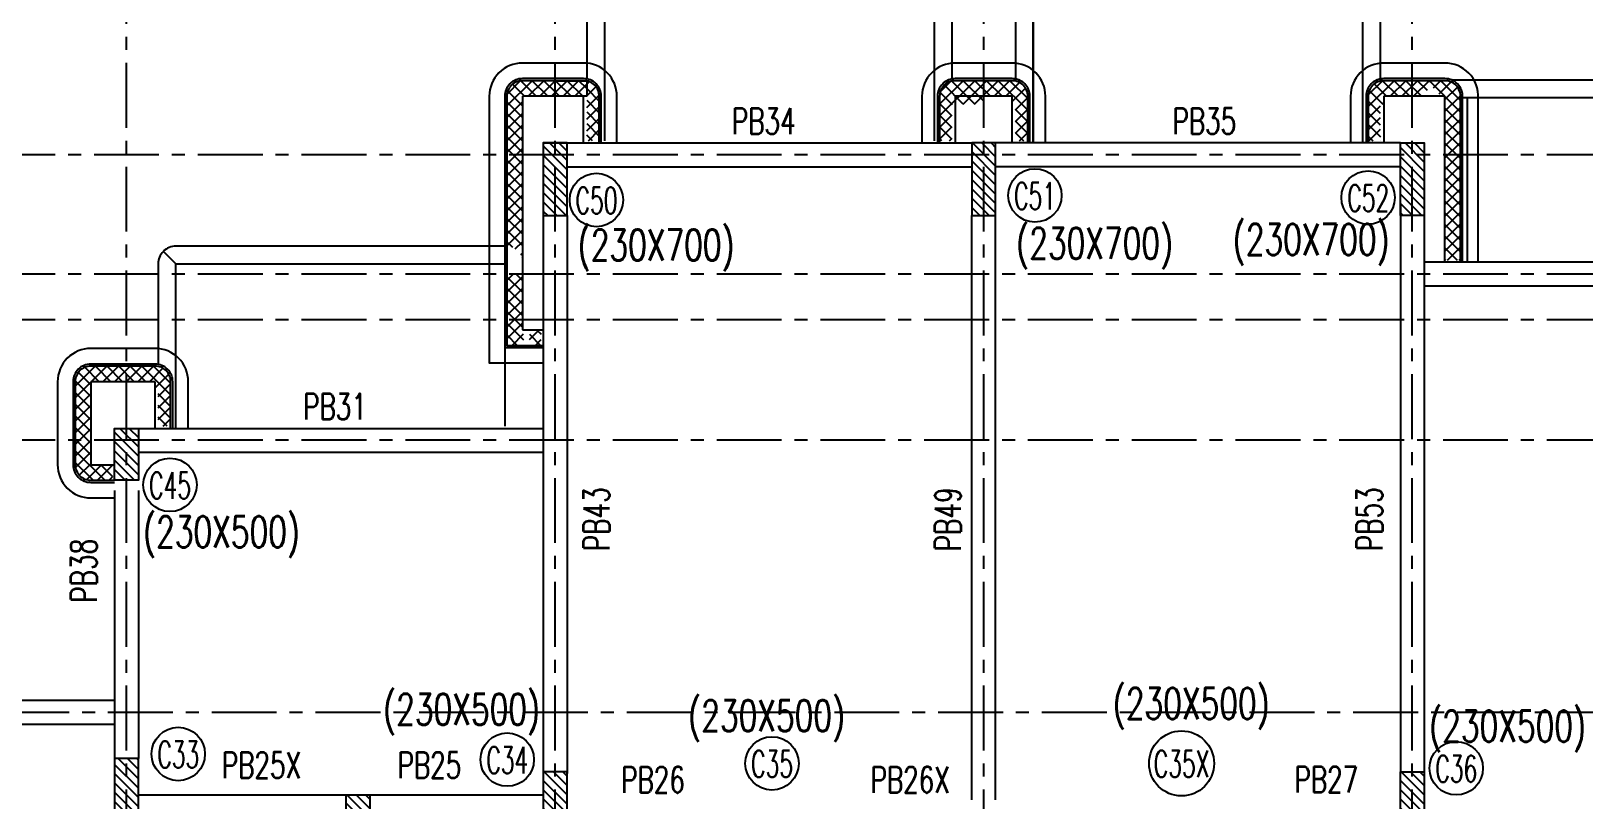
# Model space of a CAD drawing. Header units: millimetres. Extents: x 2659630 to 6742168, y -2425387 to -732288.
# Drawn here: x 2779881 to 2794846, y -945625 to -938217 of the extents above; entities that cross this region are included whole.
import ezdxf
from ezdxf.enums import TextEntityAlignment as Align

# ---------------------------------------------------------------- set-up
doc = ezdxf.new("R2010")
doc.units = ezdxf.units.MM
doc.linetypes.add('CENTER', pattern=[2, 1.25, -0.25, 0.25, -0.25])
for name, color, linetype in [('S-BEAM NO', 3, 'Continuous'), ('S-BEAM OUTER', 4, 'Continuous'), ('S-COLUMN', 1, 'Continuous'), ('S-COLUMN CIRCLE', 9, 'Continuous'), ('S-COLUMN HATCH', 8, 'Continuous'), ('S-COLUMN NO', 2, 'Continuous'), ('S-COLUMN SIZES', 2, 'Continuous'), ('S-GRIDE LINE', 8, 'CENTER')]:
    doc.layers.add(name, color=color, linetype=linetype)
doc.styles.add('ROMANS', font='r.shx', dxfattribs={"width": 0.7})
pattern_1 = [(45, (-431680.96, -191648.93), (-56.1266008, 56.1266008), []), (135, (-431680.96, -191648.93), (-56.1266008, -56.1266008), [])]

msp = doc.modelspace()

# ---------------------------------------------------------------- hatches: boundary and pattern name
at = {"layer": 'S-BEAM OUTER', "ltscale": 2500}
h = msp.add_hatch(dxfattribs=at)
h.set_pattern_fill('ANSI37', color=256, scale=25, style=0)
h.set_pattern_definition(pattern_1)
h.paths.add_polyline_path([(2784466.565, -939409.801), (2784466.565, -938844.801, -0.000000022), (2784466.565, -938844.801, -0.198898844), (2784510.499, -938738.735, -0.000000013), (2784510.499, -938738.735, -0.179925874), (2784605.578, -938695.204, -0.018324024), (2784616.56, -938694.801), (2784931.56, -938694.801), (2784931.56, -938844.801), (2784616.565, -938844.801), (2784616.565, -939409.801)])
h.paths.add_polyline_path([(2784466.565, -940290.096, -0.300384142), (2784616.565, -940402.356), (2784616.565, -939409.801), (2784466.565, -939409.801)])
h.paths.add_polyline_path([(2784466.565, -940999.801), (2784616.565, -940999.801), (2784616.565, -940559.801), (2784466.565, -940559.801)])
h.paths.add_polyline_path([(2785236.565, -938922.832), (2785236.564, -938697.832, -0.147053772), (2785312.629, -938738.735, -0.19516487), (2785356.567, -938845.801), (2785356.563, -939069.795, 0.356378648)])
h.paths.add_polyline_path([(2785236.565, -939274.801), (2785236.565, -938922.832, -0.356378648), (2785356.563, -939069.795), (2785356.567, -939274.801)])
h.paths.add_polyline_path([(2784466.565, -940999.801), (2784616.565, -940999.801), (2784616.565, -941094.801), (2784626.566, -941094.801), (2784626.566, -941244.801), (2784466.565, -941244.801)])
h.paths.add_polyline_path([(2784796.56, -941244.801), (2784796.56, -941094.801), (2784684.737, -941094.801), (2784684.737, -941244.801)])
h = msp.add_hatch(dxfattribs=at)
h.set_pattern_fill('ANSI37', color=256, scale=25, style=0)
h.set_pattern_definition(pattern_1)
h.paths.add_polyline_path([(2784466.565, -939409.801), (2784466.565, -938844.801, -0.000000022), (2784466.565, -938844.801, -0.198898844), (2784510.499, -938738.735, -0.000000013), (2784510.499, -938738.735, -0.179925874), (2784605.578, -938695.204, -0.018324024), (2784616.56, -938694.801), (2784931.56, -938694.801), (2784931.56, -938844.801), (2784616.565, -938844.801), (2784616.565, -939409.801)])
h.paths.add_polyline_path([(2784466.565, -940290.096, -0.300384142), (2784616.565, -940402.356), (2784616.565, -939409.801), (2784466.565, -939409.801)])
h.paths.add_polyline_path([(2784466.565, -940999.801), (2784616.565, -940999.801), (2784616.565, -940559.801), (2784466.565, -940559.801)])
h.paths.add_polyline_path([(2785236.565, -938922.832), (2785236.564, -938697.832, -0.147053772), (2785312.629, -938738.735, -0.19516487), (2785356.567, -938845.801), (2785356.563, -939069.795, 0.356378648)])
h.paths.add_polyline_path([(2785236.565, -939274.801), (2785236.565, -938922.832, -0.356378648), (2785356.563, -939069.795), (2785356.567, -939274.801)])
h.paths.add_polyline_path([(2784466.565, -940999.801), (2784616.565, -940999.801), (2784616.565, -941094.801), (2784626.566, -941094.801), (2784626.566, -941244.801), (2784466.565, -941244.801)])
h.paths.add_polyline_path([(2784796.56, -941244.801), (2784796.56, -941094.801), (2784684.737, -941094.801), (2784684.737, -941244.801)])
h = msp.add_hatch(dxfattribs=at)
h.set_pattern_fill('ANSI37', color=256, scale=25, style=0)
h.set_pattern_definition(pattern_1)
h.paths.add_polyline_path([(2784466.565, -939409.801), (2784466.565, -938844.801, -0.000000022), (2784466.565, -938844.801, -0.198898844), (2784510.499, -938738.735, -0.000000013), (2784510.499, -938738.735, -0.179925874), (2784605.578, -938695.204, -0.018324024), (2784616.56, -938694.801), (2784931.56, -938694.801), (2784931.56, -938844.801), (2784616.565, -938844.801), (2784616.565, -939409.801)])
h.paths.add_polyline_path([(2784466.565, -940290.096, -0.300384142), (2784616.565, -940402.356), (2784616.565, -939409.801), (2784466.565, -939409.801)])
h.paths.add_polyline_path([(2784466.565, -940999.801), (2784616.565, -940999.801), (2784616.565, -940559.801), (2784466.565, -940559.801)])
h.paths.add_polyline_path([(2785236.565, -938922.832), (2785236.564, -938697.832, -0.147053772), (2785312.629, -938738.735, -0.19516487), (2785356.567, -938845.801), (2785356.563, -939069.795, 0.356378648)])
h.paths.add_polyline_path([(2785236.565, -939274.801), (2785236.565, -938922.832, -0.356378648), (2785356.563, -939069.795), (2785356.567, -939274.801)])
h.paths.add_polyline_path([(2784466.565, -940999.801), (2784616.565, -940999.801), (2784616.565, -941094.801), (2784626.566, -941094.801), (2784626.566, -941244.801), (2784466.565, -941244.801)])
h.paths.add_polyline_path([(2784796.56, -941244.801), (2784796.56, -941094.801), (2784684.737, -941094.801), (2784684.737, -941244.801)])
h = msp.add_hatch(dxfattribs=at)
h.set_pattern_fill('ANSI37', color=256, scale=25, style=0)
h.set_pattern_definition(pattern_1)
h.paths.add_polyline_path([(2785236.565, -938844.801), (2784931.56, -938844.801), (2784931.56, -938694.801), (2785236.565, -938694.801)])
h = msp.add_hatch(dxfattribs=at)
h.set_pattern_fill('ANSI37', color=256, scale=25, style=0)
h.set_pattern_definition(pattern_1)
h.paths.add_polyline_path([(2785236.565, -938844.801), (2784931.56, -938844.801), (2784931.56, -938694.801), (2785236.565, -938694.801)])
h = msp.add_hatch(dxfattribs=at)
h.set_pattern_fill('ANSI37', color=256, scale=25, style=0)
h.set_pattern_definition(pattern_1)
h.paths.add_polyline_path([(2785236.565, -938844.801), (2784931.56, -938844.801), (2784931.56, -938694.801), (2785236.565, -938694.801)])
h = msp.add_hatch(dxfattribs=at)
h.set_pattern_fill('ANSI37', color=256, scale=25, style=0)
h.set_pattern_definition(pattern_1)
edge = h.paths.add_edge_path()
edge.add_line((2788756.567, -939274.801), (2788756.567, -938922.831))
edge.add_arc((2788786.558, -939069.802), 150, 101.5337753, 179.6410163)
edge.add_line((2788636.561, -939068.862), (2788636.562, -939274.801))
edge.add_line((2788636.562, -939274.801), (2788756.567, -939274.801))
h.paths.add_polyline_path([(2789061.56, -938844.801), (2789061.56, -938694.801), (2789336.56, -938694.801, -0.050390179), (2789366.564, -938697.833), (2789366.565, -938922.834, 0.050390733), (2789336.56, -938919.802), (2789336.559, -938919.802), (2789336.559, -938919.802), (2789336.559, -938844.801)])
h.paths.add_polyline_path([(2788756.567, -938922.831), (2788756.566, -938697.831, -0.050374093), (2788786.562, -938694.801), (2789061.56, -938694.801), (2789061.56, -938844.801), (2788786.561, -938844.801), (2789061.56, -938844.801), (2789061.56, -938919.802), (2788786.561, -938919.802), (2788786.561, -938844.801), (2789061.56, -938844.801), (2788786.561, -938844.801), (2788786.561, -938919.802), (2788786.558, -938919.802, 0.050368118)])
h.paths.add_polyline_path([(2789366.565, -938922.834), (2789366.564, -938697.833, -0.147047891), (2789442.626, -938738.735, -0.198912367), (2789486.559, -938844.801), (2789486.559, -939069.802, 0.356384191)])
h.paths.add_polyline_path([(2788756.567, -938922.831), (2788756.566, -938697.831, 0.147064867), (2788680.495, -938738.735, 0.198911946), (2788636.561, -938844.801), (2788636.561, -939068.862, -0.354645265)])
h.paths.add_polyline_path([(2789486.56, -939274.801), (2789486.559, -939069.802, 0.356384191), (2789366.565, -938922.834), (2789366.565, -939274.801)])
h = msp.add_hatch(dxfattribs=at)
h.set_pattern_fill('ANSI37', color=256, scale=25, style=0)
h.set_pattern_definition(pattern_1)
edge = h.paths.add_edge_path()
edge.add_line((2788756.567, -939274.801), (2788756.567, -938922.831))
edge.add_arc((2788786.558, -939069.802), 150, 101.5337753, 179.6410163)
edge.add_line((2788636.561, -939068.862), (2788636.562, -939274.801))
edge.add_line((2788636.562, -939274.801), (2788756.567, -939274.801))
h.paths.add_polyline_path([(2789061.56, -938844.801), (2789061.56, -938694.801), (2789336.56, -938694.801, -0.050390179), (2789366.564, -938697.833), (2789366.565, -938922.834, 0.050390733), (2789336.56, -938919.802), (2789336.559, -938919.802), (2789336.559, -938919.802), (2789336.559, -938844.801)])
h.paths.add_polyline_path([(2788756.567, -938922.831), (2788756.566, -938697.831, -0.050374093), (2788786.562, -938694.801), (2789061.56, -938694.801), (2789061.56, -938844.801), (2788786.561, -938844.801), (2789061.56, -938844.801), (2789061.56, -938919.802), (2788786.561, -938919.802), (2788786.561, -938844.801), (2789061.56, -938844.801), (2788786.561, -938844.801), (2788786.561, -938919.802), (2788786.558, -938919.802, 0.050368118)])
h.paths.add_polyline_path([(2789366.565, -938922.834), (2789366.564, -938697.833, -0.147047891), (2789442.626, -938738.735, -0.198912367), (2789486.559, -938844.801), (2789486.559, -939069.802, 0.356384191)])
h.paths.add_polyline_path([(2788756.567, -938922.831), (2788756.566, -938697.831, 0.147064867), (2788680.495, -938738.735, 0.198911946), (2788636.561, -938844.801), (2788636.561, -939068.862, -0.354645265)])
h.paths.add_polyline_path([(2789486.56, -939274.801), (2789486.559, -939069.802, 0.356384191), (2789366.565, -938922.834), (2789366.565, -939274.801)])
h = msp.add_hatch(dxfattribs=at)
h.set_pattern_fill('ANSI37', color=256, scale=25, style=0)
h.set_pattern_definition(pattern_1)
edge = h.paths.add_edge_path()
edge.add_line((2788756.567, -939274.801), (2788756.567, -938922.831))
edge.add_arc((2788786.558, -939069.802), 150, 101.5337753, 179.6410163)
edge.add_line((2788636.561, -939068.862), (2788636.562, -939274.801))
edge.add_line((2788636.562, -939274.801), (2788756.567, -939274.801))
h.paths.add_polyline_path([(2789061.56, -938844.801), (2789061.56, -938694.801), (2789336.56, -938694.801, -0.050390179), (2789366.564, -938697.833), (2789366.565, -938922.834, 0.050390733), (2789336.56, -938919.802), (2789336.559, -938919.802), (2789336.559, -938919.802), (2789336.559, -938844.801)])
h.paths.add_polyline_path([(2788756.567, -938922.831), (2788756.566, -938697.831, -0.050374093), (2788786.562, -938694.801), (2789061.56, -938694.801), (2789061.56, -938844.801), (2788786.561, -938844.801), (2789061.56, -938844.801), (2789061.56, -938919.802), (2788786.561, -938919.802), (2788786.561, -938844.801), (2789061.56, -938844.801), (2788786.561, -938844.801), (2788786.561, -938919.802), (2788786.558, -938919.802, 0.050368118)])
h.paths.add_polyline_path([(2789366.565, -938922.834), (2789366.564, -938697.833, -0.147047891), (2789442.626, -938738.735, -0.198912367), (2789486.559, -938844.801), (2789486.559, -939069.802, 0.356384191)])
h.paths.add_polyline_path([(2788756.567, -938922.831), (2788756.566, -938697.831, 0.147064867), (2788680.495, -938738.735, 0.198911946), (2788636.561, -938844.801), (2788636.561, -939068.862, -0.354645265)])
h.paths.add_polyline_path([(2789486.56, -939274.801), (2789486.559, -939069.802, 0.356384191), (2789366.565, -938922.834), (2789366.565, -939274.801)])
h = msp.add_hatch(dxfattribs=at)
h.set_pattern_fill('ANSI37', color=256, scale=25, style=0)
h.set_pattern_definition(pattern_1)
edge = h.paths.add_edge_path()
edge.add_arc((2792916.566, -938844.801), 150, 135.0002507, 179.9994214, ccw=False)
edge.add_arc((2792916.566, -938844.801), 150, 101.536827, 135, ccw=False)
edge.add_line((2792886.566, -938697.832), (2792886.567, -938923.15))
edge.add_arc((2792918.324, -939071.516), 151.727, 102.081815, 179.7301686)
edge.add_line((2792766.566, -939070.801), (2792766.566, -938844.801))
h.paths.add_polyline_path([(2793506.564, -940424.801), (2793656.564, -940424.801), (2793656.564, -939409.801), (2793506.564, -939409.801)])
h.paths.add_polyline_path([(2793656.564, -939409.801), (2793656.564, -938859.801), (2793506.564, -938859.801), (2793506.564, -939409.801)])
h.paths.add_polyline_path([(2792886.566, -938697.831, -0.050381359), (2792916.566, -938694.801), (2793191.56, -938694.801), (2793191.56, -938694.801), (2793191.56, -938844.801), (2792916.566, -938844.801), (2792916.566, -938844.801), (2792916.566, -938919.801), (2792916.395, -938919.801, 0.04957935), (2792886.567, -938923.15)])
h.paths.add_polyline_path([(2793450.638, -938694.801), (2793506.563, -938694.8, -0.198912367), (2793612.63, -938738.735, -0.108312234), (2793647.867, -938794.47, -0.085753808), (2793656.564, -938844.801), (2793656.564, -938859.801), (2793506.564, -938859.801), (2793506.564, -938844.801), (2793476.564, -938844.801), (2793371.355, -938739.593, -0.136404072)])
h.paths.add_polyline_path([(2792766.569, -939274.801), (2792766.599, -939070.801, -0.352392755), (2792886.567, -938923.15), (2792886.567, -939274.801)])
h.paths.add_polyline_path([(2793191.56, -938844.801), (2793322.226, -938844.801, -0.320139924), (2793450.638, -938694.801), (2793191.56, -938694.801)])
h.paths.add_polyline_path([(2792832.033, -939108.406), (2792832.033, -939261.578), (2793364.195, -939261.578), (2793364.195, -939108.406)], flags=24)
h = msp.add_hatch(dxfattribs=at)
h.set_pattern_fill('ANSI37', color=256, scale=25, style=0)
h.set_pattern_definition(pattern_1)
edge = h.paths.add_edge_path()
edge.add_arc((2792916.566, -938844.801), 150, 135.0002507, 179.9994214, ccw=False)
edge.add_arc((2792916.566, -938844.801), 150, 101.536827, 135, ccw=False)
edge.add_line((2792886.566, -938697.832), (2792886.567, -938923.15))
edge.add_arc((2792918.324, -939071.516), 151.727, 102.081815, 179.7301686)
edge.add_line((2792766.566, -939070.801), (2792766.566, -938844.801))
h.paths.add_polyline_path([(2793506.564, -940424.801), (2793656.564, -940424.801), (2793656.564, -939409.801), (2793506.564, -939409.801)])
h.paths.add_polyline_path([(2793656.564, -939409.801), (2793656.564, -938859.801), (2793506.564, -938859.801), (2793506.564, -939409.801)])
h.paths.add_polyline_path([(2792886.566, -938697.831, -0.050381359), (2792916.566, -938694.801), (2793191.56, -938694.801), (2793191.56, -938694.801), (2793191.56, -938844.801), (2792916.566, -938844.801), (2792916.566, -938844.801), (2792916.566, -938919.801), (2792916.395, -938919.801, 0.04957935), (2792886.567, -938923.15)])
h.paths.add_polyline_path([(2793450.638, -938694.801), (2793506.563, -938694.8, -0.198912367), (2793612.63, -938738.735, -0.108312234), (2793647.867, -938794.47, -0.085753808), (2793656.564, -938844.801), (2793656.564, -938859.801), (2793506.564, -938859.801), (2793506.564, -938844.801), (2793476.564, -938844.801), (2793371.355, -938739.593, -0.136404072)])
h.paths.add_polyline_path([(2792766.569, -939274.801), (2792766.599, -939070.801, -0.352392755), (2792886.567, -938923.15), (2792886.567, -939274.801)])
h.paths.add_polyline_path([(2793191.56, -938844.801), (2793322.226, -938844.801, -0.320139924), (2793450.638, -938694.801), (2793191.56, -938694.801)])
h.paths.add_polyline_path([(2792832.033, -939108.406), (2792832.033, -939261.578), (2793364.195, -939261.578), (2793364.195, -939108.406)], flags=24)
h = msp.add_hatch(dxfattribs=at)
h.set_pattern_fill('ANSI37', color=256, scale=25, style=0)
h.set_pattern_definition(pattern_1)
edge = h.paths.add_edge_path()
edge.add_arc((2792916.566, -938844.801), 150, 135.0002507, 179.9994214, ccw=False)
edge.add_arc((2792916.566, -938844.801), 150, 101.536827, 135, ccw=False)
edge.add_line((2792886.566, -938697.832), (2792886.567, -938923.15))
edge.add_arc((2792918.324, -939071.516), 151.727, 102.081815, 179.7301686)
edge.add_line((2792766.566, -939070.801), (2792766.566, -938844.801))
h.paths.add_polyline_path([(2793506.564, -940424.801), (2793656.564, -940424.801), (2793656.564, -939409.801), (2793506.564, -939409.801)])
h.paths.add_polyline_path([(2793656.564, -939409.801), (2793656.564, -938859.801), (2793506.564, -938859.801), (2793506.564, -939409.801)])
h.paths.add_polyline_path([(2792886.566, -938697.831, -0.050381359), (2792916.566, -938694.801), (2793191.56, -938694.801), (2793191.56, -938694.801), (2793191.56, -938844.801), (2792916.566, -938844.801), (2792916.566, -938844.801), (2792916.566, -938919.801), (2792916.395, -938919.801, 0.04957935), (2792886.567, -938923.15)])
h.paths.add_polyline_path([(2793450.638, -938694.801), (2793506.563, -938694.8, -0.198912367), (2793612.63, -938738.735, -0.108312234), (2793647.867, -938794.47, -0.085753808), (2793656.564, -938844.801), (2793656.564, -938859.801), (2793506.564, -938859.801), (2793506.564, -938844.801), (2793476.564, -938844.801), (2793371.355, -938739.593, -0.136404072)])
h.paths.add_polyline_path([(2792766.569, -939274.801), (2792766.599, -939070.801, -0.352392755), (2792886.567, -938923.15), (2792886.567, -939274.801)])
h.paths.add_polyline_path([(2793191.56, -938844.801), (2793322.226, -938844.801, -0.320139924), (2793450.638, -938694.801), (2793191.56, -938694.801)])
h.paths.add_polyline_path([(2792832.033, -939108.406), (2792832.033, -939261.578), (2793364.195, -939261.578), (2793364.195, -939108.406)], flags=24)
h = msp.add_hatch(dxfattribs=at)
h.set_pattern_fill('ANSI37', color=256, scale=25, style=0)
h.set_pattern_definition(pattern_1)
h.paths.add_polyline_path([(2780306.833, -942159.801), (2780306.832, -941594.801, -0.198912031), (2780350.766, -941488.735, -0.000000219), (2780350.766, -941488.735, -0.198912476), (2780456.832, -941444.801), (2780801.56, -941444.801), (2780801.56, -941594.801), (2780456.832, -941594.801), (2780456.808, -942159.801), (2780306.833, -942159.801)])
h.paths.add_polyline_path([(2780306.833, -942159.801), (2780456.808, -942159.801), (2780456.798, -942394.801), (2780666.56, -942394.801), (2780666.56, -942544.801), (2780456.798, -942544.801, -0.0000001), (2780456.798, -942544.801, -0.198851037), (2780350.768, -942500.867, -0.000000032), (2780350.768, -942500.867, -0.198910749), (2780306.834, -942394.801)])
h.paths.add_polyline_path([(2780801.56, -941594.801), (2780801.56, -941444.801), (2781076.565, -941444.801, -0.050380764), (2781106.564, -941447.831), (2781106.565, -941670.292, 0.003455455), (2781104.458, -941669.802), (2781076.565, -941669.802), (2781076.565, -941594.801)])
h.paths.add_polyline_path([(2781106.565, -941670.292, -0.342063211), (2781226.565, -941819.801), (2781226.565, -941594.801, 0.198912367), (2781182.631, -941488.735, 0.147057884), (2781106.564, -941447.831)])
h.paths.add_polyline_path([(2781226.565, -942024.801), (2781226.565, -941819.801, 0.342063211), (2781106.565, -941670.292), (2781106.565, -942024.801)])
h.paths.add_polyline_path([(2780358.217, -941880.2), (2780358.217, -942074.914), (2780786.696, -942074.914), (2780786.696, -941880.2)], flags=24)
h = msp.add_hatch(dxfattribs=at)
h.set_pattern_fill('ANSI37', color=256, scale=25, style=0)
h.set_pattern_definition(pattern_1)
h.paths.add_polyline_path([(2780306.833, -942159.801), (2780306.832, -941594.801, -0.198912031), (2780350.766, -941488.735, -0.000000219), (2780350.766, -941488.735, -0.198912476), (2780456.832, -941444.801), (2780801.56, -941444.801), (2780801.56, -941594.801), (2780456.832, -941594.801), (2780456.808, -942159.801), (2780306.833, -942159.801)])
h.paths.add_polyline_path([(2780306.833, -942159.801), (2780456.808, -942159.801), (2780456.798, -942394.801), (2780666.56, -942394.801), (2780666.56, -942544.801), (2780456.798, -942544.801, -0.0000001), (2780456.798, -942544.801, -0.198851037), (2780350.768, -942500.867, -0.000000032), (2780350.768, -942500.867, -0.198910749), (2780306.834, -942394.801)])
h.paths.add_polyline_path([(2780801.56, -941594.801), (2780801.56, -941444.801), (2781076.565, -941444.801, -0.050380764), (2781106.564, -941447.831), (2781106.565, -941670.292, 0.003455455), (2781104.458, -941669.802), (2781076.565, -941669.802), (2781076.565, -941594.801)])
h.paths.add_polyline_path([(2781106.565, -941670.292, -0.342063211), (2781226.565, -941819.801), (2781226.565, -941594.801, 0.198912367), (2781182.631, -941488.735, 0.147057884), (2781106.564, -941447.831)])
h.paths.add_polyline_path([(2781226.565, -942024.801), (2781226.565, -941819.801, 0.342063211), (2781106.565, -941670.292), (2781106.565, -942024.801)])
h.paths.add_polyline_path([(2780358.217, -941880.2), (2780358.217, -942074.914), (2780786.696, -942074.914), (2780786.696, -941880.2)], flags=24)
h = msp.add_hatch(dxfattribs=at)
h.set_pattern_fill('ANSI37', color=256, scale=25, style=0)
h.set_pattern_definition(pattern_1)
h.paths.add_polyline_path([(2780306.833, -942159.801), (2780306.832, -941594.801, -0.198912031), (2780350.766, -941488.735, -0.000000219), (2780350.766, -941488.735, -0.198912476), (2780456.832, -941444.801), (2780801.56, -941444.801), (2780801.56, -941594.801), (2780456.832, -941594.801), (2780456.808, -942159.801), (2780306.833, -942159.801)])
h.paths.add_polyline_path([(2780306.833, -942159.801), (2780456.808, -942159.801), (2780456.798, -942394.801), (2780666.56, -942394.801), (2780666.56, -942544.801), (2780456.798, -942544.801, -0.0000001), (2780456.798, -942544.801, -0.198851037), (2780350.768, -942500.867, -0.000000032), (2780350.768, -942500.867, -0.198910749), (2780306.834, -942394.801)])
h.paths.add_polyline_path([(2780801.56, -941594.801), (2780801.56, -941444.801), (2781076.565, -941444.801, -0.050380764), (2781106.564, -941447.831), (2781106.565, -941670.292, 0.003455455), (2781104.458, -941669.802), (2781076.565, -941669.802), (2781076.565, -941594.801)])
h.paths.add_polyline_path([(2781106.565, -941670.292, -0.342063211), (2781226.565, -941819.801), (2781226.565, -941594.801, 0.198912367), (2781182.631, -941488.735, 0.147057884), (2781106.564, -941447.831)])
h.paths.add_polyline_path([(2781226.565, -942024.801), (2781226.565, -941819.801, 0.342063211), (2781106.565, -941670.292), (2781106.565, -942024.801)])
h.paths.add_polyline_path([(2780358.217, -941880.2), (2780358.217, -942074.914), (2780786.696, -942074.914), (2780786.696, -941880.2)], flags=24)
at = {"layer": 'S-COLUMN HATCH'}
h = msp.add_hatch(dxfattribs=at)
h.set_pattern_fill('ANSI31', color=8, scale=20, angle=270)
h.set_pattern_definition([(315, (2016933.25, -4357765.765), (44.9012806, 44.9012806), [])])
edge = h.paths.add_edge_path()
edge.add_line((2785046.133, -939294.818), (2785046.133, -939994.818))
edge.add_line((2785046.133, -939294.818), (2784816.133, -939294.818))
edge.add_line((2784816.133, -939294.818), (2784816.133, -939994.818))
edge.add_line((2784816.133, -939994.818), (2785046.133, -939994.818))
h = msp.add_hatch(dxfattribs=at)
h.set_pattern_fill('ANSI31', color=8, scale=20, angle=270)
h.set_pattern_definition([(315, (2021007.964, -4357765.765), (44.9012806, 44.9012806), [])])
edge = h.paths.add_edge_path()
edge.add_line((2789176.56, -939294.818), (2789176.56, -939994.818))
edge.add_line((2789176.56, -939294.818), (2788946.56, -939294.818))
edge.add_line((2788946.56, -939294.818), (2788946.56, -939994.818))
edge.add_line((2788946.56, -939994.818), (2789176.56, -939994.818))
h = msp.add_hatch(dxfattribs=at)
h.set_pattern_fill('ANSI31', color=8, scale=20, angle=90)
h.set_pattern_definition([(135, (3562295.196, 2478576.146), (-44.9012806, -44.9012806), [])])
edge = h.paths.add_edge_path()
edge.add_line((2793076.65, -939294.801), (2793076.65, -939994.801))
edge.add_line((2793076.65, -939294.801), (2793306.65, -939294.801))
edge.add_line((2793306.65, -939294.801), (2793306.65, -939994.801))
edge.add_line((2793306.65, -939994.801), (2793076.65, -939994.801))
h = msp.add_hatch(dxfattribs=at)
h.set_pattern_fill('ANSI31', color=8, scale=20, angle=90)
h.set_pattern_definition([(135, (3549642.346, 2475826.146), (-44.9012806, -44.9012806), [])])
edge = h.paths.add_edge_path()
edge.add_line((2780686.613, -942044.801), (2780686.613, -942544.801))
edge.add_line((2780686.613, -942044.801), (2780916.613, -942044.801))
edge.add_line((2780916.613, -942044.801), (2780916.613, -942544.801))
edge.add_line((2780916.613, -942544.801), (2780686.613, -942544.801))
h = msp.add_hatch(dxfattribs=at)
h.set_pattern_fill('ANSI31', color=8, scale=20, angle=270)
h.set_pattern_definition([(315, (2012674.55, -4363595.75), (44.9012806, 44.9012806), [])])
edge = h.paths.add_edge_path()
edge.add_line((2780916.56, -945224.801), (2780916.56, -945724.801))
edge.add_line((2780916.56, -945224.801), (2780686.56, -945224.801))
edge.add_line((2780686.56, -945224.801), (2780686.56, -945724.801))
edge.add_line((2780686.56, -945724.801), (2780916.56, -945724.801))
h = msp.add_hatch(dxfattribs=at)
h.set_pattern_fill('ANSI31', color=8, scale=20, angle=90)
h.set_pattern_definition([(135, (3562846.13, 2472466.04), (-44.9012806, -44.9012806), [])])
h.paths.add_polyline_path([(2793076.65, -945154.91), (2793076.65, -945854.91), (2793306.65, -945854.91), (2793306.65, -945354.91), (2793076.65, -945354.91)])
h.paths.add_polyline_path([(2793076.65, -945854.91), (2793076.65, -945354.91), (2793306.65, -945354.91), (2793306.65, -945854.91)])
h = msp.add_hatch(dxfattribs=at)
h.set_pattern_fill('ANSI31', color=8, scale=20, angle=90)
h.set_pattern_definition([(135, (3555645.71, 2472485.393), (-44.9012806, -44.9012806), [])])
edge = h.paths.add_edge_path()
edge.add_line((2784816.56, -945354.801), (2784816.56, -945854.801))
edge.add_line((2784816.56, -945354.801), (2785046.56, -945354.801))
edge.add_line((2785046.56, -945354.801), (2785046.56, -945854.801))
edge.add_line((2785046.56, -945854.801), (2784816.56, -945854.801))
h = msp.add_hatch(dxfattribs=at)
h.set_pattern_fill('ANSI31', color=8, scale=20, angle=90)
h.set_pattern_definition([(135, (3563905.8, 2472485.285), (-44.9012806, -44.9012806), [])])
edge = h.paths.add_edge_path()
edge.add_line((2793076.65, -945354.91), (2793076.65, -945854.91))
edge.add_line((2793076.65, -945354.91), (2793306.65, -945354.91))
edge.add_line((2793306.65, -945354.91), (2793306.65, -945854.91))
edge.add_line((2793306.65, -945854.91), (2793076.65, -945854.91))
h = msp.add_hatch(dxfattribs=at)
h.set_pattern_fill('ANSI31', color=8, scale=20, angle=90)
h.set_pattern_definition([(135, (3553745.705, 2472265.393), (-44.9012806, -44.9012806), [])])
edge = h.paths.add_edge_path()
edge.add_line((2782916.555, -945574.801), (2782916.555, -946074.801))
edge.add_line((2782916.555, -945574.801), (2783146.555, -945574.801))
edge.add_line((2783146.555, -945574.801), (2783146.555, -946074.801))
edge.add_line((2783146.555, -946074.801), (2782916.555, -946074.801))

# ---------------------------------------------------------------- linework, layer by layer
at = {"layer": 'S-BEAM OUTER', "ltscale": 2500}
for p, q in [((2785406.136, -937709.8, -0.002), (2785406.136, -939274.802, -0.002)), ((2785406.563, -937709.8), (2785406.563, -939274.801)), ((2785406.563, -937709.8), (2785406.563, -939274.801)), ((2785406.563, -937709.8), (2785406.563, -939274.801)), ((2788586.14, -939274.801, -0.002), (2788586.137, -937709.802, -0.002)), ((2788586.567, -939274.801), (2788586.564, -937709.801)), ((2788586.567, -939274.801), (2788586.564, -937709.801)), ((2788586.567, -939274.801), (2788586.564, -937709.801)), ((2789536.142, -937709.806, -0.002), (2789536.142, -939294.584, -0.002)), ((2789536.142, -937709.806, -0.002), (2789536.142, -939294.584, -0.002)), ((2789536.142, -937709.806, -0.002), (2789536.142, -939294.584, -0.002)), ((2789536.569, -937709.806), (2789536.569, -939294.584)), ((2789536.569, -937709.806), (2789536.569, -939294.584)), ((2789536.569, -937709.806), (2789536.569, -939294.584)), ((2792716.14, -939294.594, -0.002), (2792716.14, -937709.802, -0.002)), ((2792716.567, -939294.594), (2792716.567, -937709.801)), ((2792716.567, -939294.594), (2792716.567, -937709.801)), ((2792716.567, -939294.594), (2792716.567, -937709.801)), ((2785206.563, -938844.801), (2784616.565, -938844.801)), ((2784616.565, -938844.801), (2784616.565, -941094.801)), ((2785206.563, -938844.801), (2784616.565, -938844.801)), ((2784616.565, -938844.801), (2784616.565, -941094.801)), ((2785206.563, -938844.801), (2784616.565, -938844.801)), ((2784616.565, -938844.801), (2784616.565, -941094.801)), ((2785206.567, -939294.801), (2785206.563, -938844.801)), ((2785206.567, -939294.801), (2785206.563, -938844.801)), ((2785206.567, -939294.801), (2785206.563, -938844.801)), ((2788786.561, -938844.801), (2788786.558, -939294.801)), ((2788786.561, -938844.801), (2788786.558, -939294.801)), ((2788786.561, -938844.801), (2788786.558, -939294.801)), ((2789336.559, -938844.801), (2788786.561, -938844.801)), ((2789336.559, -938844.801), (2788786.561, -938844.801)), ((2789336.559, -938844.801), (2788786.561, -938844.801)), ((2789336.559, -939294.802), (2789336.559, -938844.801)), ((2789336.559, -939294.802), (2789336.559, -938844.801)), ((2789336.559, -939294.802), (2789336.559, -938844.801)), ((2792916.566, -938844.801), (2792916.566, -939294.824)), ((2793506.564, -938844.801), (2792916.566, -938844.801)), ((2792916.566, -938844.801), (2792916.566, -939294.824)), ((2793506.564, -938844.801), (2792916.566, -938844.801)), ((2793506.564, -938844.801), (2792916.566, -938844.801)), ((2792916.566, -938844.801), (2792916.566, -939294.824)), ((2793506.564, -940444.802), (2793506.564, -938844.801)), ((2793506.564, -940444.802), (2793506.564, -938844.801)), ((2793506.564, -940444.802), (2793506.564, -938844.801)), ((2796671.138, -938859.802, -0.002), (2793656.137, -938859.802, -0.002)), ((2796671.565, -938859.801), (2793656.564, -938859.801)), ((2796671.565, -938859.801), (2793656.564, -938859.801)), ((2796671.565, -938859.801), (2793656.564, -938859.801)), ((2793721.563, -938859.801), (2793721.563, -940444.801)), ((2793721.563, -938859.801), (2793721.563, -940444.801)), ((2793721.563, -938859.801), (2793721.563, -940444.801)), ((2781276.563, -940459.8), (2781156.356, -940339.593)), ((2781276.563, -940459.8), (2781156.356, -940339.593)), ((2781276.563, -940459.8), (2781156.356, -940339.593)), ((2781276.565, -940459.801), (2784446.565, -940459.801)), ((2781276.565, -940459.801), (2784446.565, -940459.801)), ((2781276.565, -940459.801), (2784446.565, -940459.801)), ((2781276.565, -942044.794), (2781276.565, -940459.801)), ((2781276.565, -942044.794), (2781276.565, -940459.801)), ((2781276.565, -942044.794), (2781276.565, -940459.801)), ((2781276.565, -940459.801), (2784446.565, -940459.801)), ((2781276.565, -942044.794), (2781276.565, -940459.801)), ((2784446.565, -940459.801), (2784446.567, -942024.802)), ((2784446.565, -940459.801), (2784446.567, -942024.802)), ((2784616.565, -941094.801), (2784816.56, -941094.801)), ((2784616.565, -941094.801), (2784816.56, -941094.801)), ((2784616.565, -941094.801), (2784816.56, -941094.801)), ((2780456.832, -941594.801), (2780456.798, -942394.801)), ((2780456.832, -941594.801), (2780456.798, -942394.801)), ((2780456.832, -941594.801), (2780456.798, -942394.801)), ((2781076.565, -941594.801), (2780456.832, -941594.801)), ((2781076.565, -941594.801), (2780456.832, -941594.801)), ((2781076.565, -941594.801), (2780456.832, -941594.801)), ((2781076.565, -942044.802), (2781076.565, -941594.801)), ((2781076.565, -942044.802), (2781076.565, -941594.801)), ((2781076.565, -942044.802), (2781076.565, -941594.801)), ((2780456.798, -942394.801), (2780686.613, -942394.801)), ((2780456.798, -942394.801), (2780686.613, -942394.801)), ((2780456.798, -942394.801), (2780686.613, -942394.801))]:
    msp.add_line(p, q, dxfattribs=at)
at = {"layer": 'S-BEAM OUTER', "extrusion": (-4.67131e-08, -5.09838e-09, 1)}
for p, q in [((2784816.56, -939294.818, 0.002), (2788946.908, -939294.522, -0.038)), ((2784816.56, -939294.818, 0.002), (2788946.908, -939294.522, -0.038)), ((2784816.56, -939294.818, 0.002), (2788946.908, -939294.522, -0.038)), ((2785046.133, -939994.818), (2785046.482, -945254.801, -0.038)), ((2785046.56, -940094.818, 0.002), (2785046.482, -945254.801, -0.038)), ((2785046.56, -940094.818, 0.002), (2785046.482, -945254.801, -0.038))]:
    msp.add_line(p, q, dxfattribs=at)
at = {"layer": 'S-BEAM OUTER'}
for p, q in [((2793077.496, -939294.595, -0.035), (2789176.908, -939294.583, -0.035)), ((2793077.496, -939294.595, -0.035), (2789176.908, -939294.583, -0.035)), ((2793077.496, -939294.595, -0.035), (2789176.908, -939294.583, -0.035)), ((2785046.133, -939524.818, 0.002), (2788946.56, -939524.809, -0.035)), ((2785046.133, -939524.818, 0.002), (2788946.56, -939524.809, -0.035)), ((2785046.133, -939524.818, 0.002), (2788946.56, -939524.809, -0.035)), ((2793076.65, -939524.589, -0.035), (2789176.56, -939524.541, -0.035)), ((2793076.65, -939524.589, -0.035), (2789176.56, -939524.541, -0.035)), ((2793076.65, -939524.589, -0.035), (2789176.56, -939524.541, -0.035)), ((2793076.557, -939894.801, 0.001), (2793076.639, -945254.91, 0.039)), ((2793076.557, -939894.801, 0.001), (2793076.639, -945254.91, 0.039)), ((2793076.557, -939894.801, 0.001), (2793076.641, -945354.91, 0.04)), ((2793306.556, -939894.801, 0), (2793306.655, -945254.91, 0)), ((2793306.556, -939894.801, 0), (2793306.655, -945254.91, 0)), ((2793306.556, -939894.801, 0), (2793306.657, -945354.91, 0)), ((2784816.56, -939994.818, 0.002), (2784816.56, -945354.801)), ((2788945.978, -945624.57), (2788946.56, -939994.818)), ((2789175.978, -945624.573), (2789176.056, -939994.818)), ((2789175.978, -945624.573), (2789176.056, -939994.818)), ((2789175.978, -945624.573), (2789176.056, -939994.818)), ((2784816.56, -940094.818, 0.002), (2784816.56, -945354.801)), ((2784816.56, -940094.818, 0.002), (2784816.56, -945354.801)), ((2788945.978, -945624.57), (2788946.054, -940094.818)), ((2788945.978, -945624.57), (2788946.054, -940094.818)), ((2797086.56, -940444.801), (2793306.568, -940444.801)), ((2797086.56, -940444.801), (2793306.568, -940444.801)), ((2797086.56, -940444.801), (2793306.568, -940444.801)), ((2796856.56, -940674.801), (2793306.572, -940674.801)), ((2796856.56, -940674.801), (2793306.572, -940674.801)), ((2796856.56, -940674.801), (2793306.572, -940674.801)), ((2785046.46, -941124.86, -0.056), (2785046.46, -945370.748, -0.056)), ((2785046.46, -941124.86, -0.056), (2785046.46, -945370.748, -0.056)), ((2785046.46, -941124.86, -0.056), (2785046.46, -945370.748, -0.056)), ((2780916.613, -942044.797, 0), (2784815.656, -942044.746, 0)), ((2780916.613, -942044.797, 0), (2784815.656, -942044.746, 0)), ((2780916.613, -942044.797, 0), (2784815.656, -942044.746, 0)), ((2780916.613, -942274.798), (2784815.648, -942274.746, 0)), ((2780916.613, -942274.798), (2784815.648, -942274.746, 0)), ((2780916.613, -942274.798), (2784815.648, -942274.746, 0)), ((2780686.385, -942644.801), (2780686.42, -944645.038)), ((2780686.385, -942644.801), (2780686.42, -944645.038)), ((2780686.385, -942644.801), (2780686.42, -944645.038)), ((2780686.41, -942720.038), (2780686.472, -944924.801, 0.029)), ((2780686.41, -942720.038), (2780686.472, -944924.801, 0.029)), ((2780686.41, -942720.038), (2780686.472, -945224.801)), ((2780916.393, -942644.801), (2780916.423, -944924.801)), ((2780916.393, -942644.801), (2780916.423, -944924.801)), ((2780916.393, -942644.801), (2780916.427, -945224.801)), ((2777716.57, -944664.795, 0), (2780690.572, -944664.755, 0)), ((2777716.57, -944664.795, 0), (2780690.572, -944664.755, 0)), ((2777716.57, -944664.795, 0), (2780690.572, -944664.755, 0)), ((2777716.57, -944894.795, 0), (2780690.575, -944894.755, 0)), ((2777716.57, -944894.795, 0), (2780690.575, -944894.755, 0)), ((2777716.57, -944894.795, 0), (2780690.575, -944894.755, 0)), ((2780916.56, -945574.801), (2782916.555, -945574.801)), ((2783146.555, -945574.801), (2784816.525, -945574.801))]:
    msp.add_line(p, q, dxfattribs=at)
at = {"layer": 'S-BEAM OUTER', "ltscale": 2500}
for points in [[(2788756.566, -938677.468), (2788756.565, -937709.801, 0.198913228), (2788706.772, -937589.593, 0.198911154), (2788586.565, -937539.801), (2785406.563, -937539.801, 0.198911109), (2785286.355, -937589.593, 0.198913979), (2785236.563, -937709.802), (2785236.564, -938677.469)], [(2788756.566, -938677.468), (2788756.565, -937709.801, 0.198913228), (2788706.772, -937589.593, 0.198911154), (2788586.565, -937539.801), (2785406.563, -937539.801, 0.198911109), (2785286.355, -937589.593, 0.198913979), (2785236.563, -937709.802), (2785236.564, -938677.469)], [(2788756.566, -938677.468), (2788756.565, -937709.801, 0.198913228), (2788706.772, -937589.593, 0.198911154), (2788586.565, -937539.801), (2785406.563, -937539.801, 0.198911109), (2785286.355, -937589.593, 0.198913979), (2785236.563, -937709.802), (2785236.564, -938677.469)], [(2792886.566, -938697.832), (2792886.565, -937708.287, 0.201253613), (2792836.772, -937589.593, 0.194236645), (2792716.565, -937539.801), (2789536.563, -937539.801, 0.198912544), (2789416.355, -937589.593, 0.198912544), (2789366.563, -937709.802), (2789366.564, -938697.833)], [(2792886.566, -938697.832), (2792886.565, -937708.287, 0.201253613), (2792836.772, -937589.593, 0.194236645), (2792716.565, -937539.801), (2789536.563, -937539.801, 0.198912544), (2789416.355, -937589.593, 0.198912544), (2789366.563, -937709.802), (2789366.564, -938697.833)], [(2792886.566, -938697.832), (2792886.565, -937708.287, 0.201253613), (2792836.772, -937589.593, 0.194236645), (2792716.565, -937539.801), (2789536.563, -937539.801, 0.198912544), (2789416.355, -937589.593, 0.198912544), (2789366.563, -937709.802), (2789366.564, -938697.833)], [(2785526.567, -939294.801), (2785526.567, -938845.801, 0.197213288), (2785433.62, -938619.316, 0.201772358), (2785206.112, -938524.801), (2784616.56, -938524.801, 0.198918142), (2784390.288, -938618.529, 0.198911292), (2784296.565, -938844.811), (2784296.565, -941414.801), (2784816.56, -941414.801)], [(2789656.56, -939294.801), (2789656.559, -938844.801, 0.198913246), (2789562.833, -938618.526, 0.198911065), (2789336.56, -938524.801), (2788786.562, -938524.801, 0.198913674), (2788560.286, -938618.528, 0.198911432), (2788466.561, -938844.802), (2788466.562, -939294.802)], [(2793826.564, -940444.802), (2793826.564, -938864.585, 0.209820551), (2793735.397, -938621.216, 0.202693521), (2793505.97, -938524.801), (2792916.566, -938524.801, 0.198918255), (2792690.287, -938618.532, 0.198906537), (2792596.566, -938844.801), (2792596.566, -939294.801)], [(2785376.567, -939294.801), (2785376.567, -938845.801, 0.197213288), (2785326.863, -938724.686, 0.202209129), (2785206.5, -938674.801), (2784616.56, -938674.801, 0.198919184), (2784496.356, -938724.593, 0.198911969), (2784446.565, -938844.809), (2784446.565, -941264.801), (2784816.56, -941264.801)], [(2785376.567, -939294.801), (2785376.567, -938845.801, 0.197213288), (2785326.863, -938724.686, 0.202209129), (2785206.5, -938674.801), (2784616.56, -938674.801, 0.198919184), (2784496.356, -938724.593, 0.198911969), (2784446.565, -938844.809), (2784446.565, -941264.801), (2784816.56, -941264.801)], [(2785376.567, -939294.801), (2785376.567, -938845.801, 0.197213288), (2785326.863, -938724.686, 0.202209129), (2785206.5, -938674.801), (2784616.56, -938674.801, 0.198919184), (2784496.356, -938724.593, 0.198911969), (2784446.565, -938844.809), (2784446.565, -941264.801), (2784816.56, -941264.801)], [(2785356.567, -939294.801), (2785356.567, -938845.801, 0.197213288), (2785312.629, -938738.735, 0.202313853), (2785206.563, -938694.801), (2784616.56, -938694.801, 0.198919195), (2784510.499, -938738.735, 0.198898868), (2784466.565, -938844.801), (2784466.565, -941244.801), (2784816.56, -941244.801)], [(2785356.567, -939294.801), (2785356.567, -938845.801, 0.197213288), (2785312.629, -938738.735, 0.202313853), (2785206.563, -938694.801), (2784616.56, -938694.801, 0.198919195), (2784510.499, -938738.735, 0.198898868), (2784466.565, -938844.801), (2784466.565, -941244.801), (2784816.56, -941244.801)], [(2785356.567, -939294.801), (2785356.567, -938845.801, 0.197213288), (2785312.629, -938738.735, 0.202313853), (2785206.563, -938694.801), (2784616.56, -938694.801, 0.198919195), (2784510.499, -938738.735, 0.198898868), (2784466.565, -938844.801), (2784466.565, -941244.801), (2784816.56, -941244.801)], [(2789506.56, -939294.801), (2789506.559, -938844.801, 0.19891248), (2789456.767, -938724.593, 0.198911832), (2789336.56, -938674.801), (2788786.562, -938674.801, 0.198913361), (2788666.353, -938724.593, 0.198911745), (2788616.561, -938844.801), (2788616.562, -939294.802)], [(2789506.56, -939294.801), (2789506.559, -938844.801, 0.19891248), (2789456.767, -938724.593, 0.198911832), (2789336.56, -938674.801), (2788786.562, -938674.801, 0.198913361), (2788666.353, -938724.593, 0.198911745), (2788616.561, -938844.801), (2788616.562, -939294.802)], [(2789506.56, -939294.801), (2789506.559, -938844.801, 0.19891248), (2789456.767, -938724.593, 0.198911832), (2789336.56, -938674.801), (2788786.562, -938674.801, 0.198913361), (2788666.353, -938724.593, 0.198911745), (2788616.561, -938844.801), (2788616.562, -939294.802)], [(2789486.56, -939294.801), (2789486.559, -938844.801, 0.198911942), (2789442.626, -938738.735, 0.198912793), (2789336.56, -938694.801), (2788786.562, -938694.801, 0.198912789), (2788680.495, -938738.735, 0.198911946), (2788636.561, -938844.801), (2788636.562, -939294.801)], [(2789486.56, -939294.801), (2789486.559, -938844.801, 0.198911942), (2789442.626, -938738.735, 0.198912793), (2789336.56, -938694.801), (2788786.562, -938694.801, 0.198912789), (2788680.495, -938738.735, 0.198911946), (2788636.561, -938844.801), (2788636.562, -939294.801)], [(2789486.56, -939294.801), (2789486.559, -938844.801, 0.198911942), (2789442.626, -938738.735, 0.198912793), (2789336.56, -938694.801), (2788786.562, -938694.801, 0.198912789), (2788680.495, -938738.735, 0.198911946), (2788636.561, -938844.801), (2788636.562, -939294.801)], [(2793676.564, -940444.802), (2793676.564, -938859.801, 0.214995776), (2793627.975, -938725.908, 0.202793552), (2793506.156, -938674.801), (2792916.566, -938674.801, 0.198919011), (2792796.355, -938724.596, 0.198905781), (2792746.566, -938844.801), (2792746.566, -939294.801)], [(2793676.564, -940444.802), (2793676.564, -938859.801, 0.214995776), (2793627.975, -938725.908, 0.202793552), (2793506.156, -938674.801), (2792916.566, -938674.801, 0.198919011), (2792796.355, -938724.596, 0.198905781), (2792746.566, -938844.801), (2792746.566, -939294.801)], [(2793676.564, -940444.802), (2793676.564, -938859.801, 0.214995776), (2793627.975, -938725.908, 0.202793552), (2793506.156, -938674.801), (2792916.566, -938674.801, 0.198919011), (2792796.355, -938724.596, 0.198905781), (2792746.566, -938844.801), (2792746.566, -939294.801)], [(2793656.564, -940444.802), (2793656.564, -938859.801, 0.21913966), (2793612.63, -938738.735, 0.198177938), (2793506.987, -938694.801), (2792916.566, -938694.801, 0.198912482), (2792810.5, -938738.735, 0.198912253), (2792766.566, -938844.801), (2792766.566, -939294.801)], [(2793656.564, -940444.802), (2793656.564, -938859.801, 0.21913966), (2793612.63, -938738.735, 0.198177938), (2793506.987, -938694.801), (2792916.566, -938694.801, 0.198912482), (2792810.5, -938738.735, 0.198912253), (2792766.566, -938844.801), (2792766.566, -939294.801)], [(2793656.564, -940444.802), (2793656.564, -938859.801, 0.21913966), (2793612.63, -938738.735, 0.198177938), (2793506.987, -938694.801), (2792916.566, -938694.801, 0.198912482), (2792810.5, -938738.735, 0.198912253), (2792766.566, -938844.801), (2792766.566, -939294.801)], [(2796841.566, -939824.801), (2796841.565, -938859.801, 0.198915842), (2796791.772, -938739.593, 0.198903314), (2796671.565, -938689.801, 0.000010012), (2793576.387, -938689.801, 99879.657094375)], [(2796841.566, -939824.801), (2796841.565, -938859.801, 0.198915842), (2796791.772, -938739.593, 0.198903314), (2796671.565, -938689.801, 0.000010012), (2793576.387, -938689.801, 99879.657094375)], [(2796841.566, -939824.801), (2796841.565, -938859.801, 0.198915842), (2796791.772, -938739.593, 0.198903314), (2796671.565, -938689.801, 0.000010012), (2793576.387, -938689.801, 99879.657094375)], [(2784446.565, -940289.801), (2781276.563, -940289.801, 0.198914574), (2781156.356, -940339.593, 0.198903584), (2781106.563, -940459.802), (2781106.564, -941427.469)], [(2784446.565, -940289.801), (2781276.563, -940289.801, 0.198914574), (2781156.356, -940339.593, 0.198903584), (2781106.563, -940459.802), (2781106.564, -941427.469)], [(2784446.565, -940289.801), (2781276.563, -940289.801, 0.198914574), (2781156.356, -940339.593, 0.198903584), (2781106.563, -940459.802), (2781106.564, -941427.469)], [(2781396.565, -942044.802), (2781396.565, -941594.801, 0.198912367), (2781302.839, -941368.527, 0.198912313), (2781076.565, -941274.801), (2780456.832, -941274.801, 0.198911683), (2780230.558, -941368.526, 0.198913815), (2780136.832, -941594.802), (2780136.834, -942394.801, 0.198905966), (2780230.555, -942621.07, 0.198959548), (2780456.884, -942714.801), (2780686.613, -942714.801)], [(2781246.565, -942044.802), (2781246.565, -941594.801, 0.198912367), (2781196.773, -941474.593, 0.198912313), (2781076.565, -941424.801), (2780456.832, -941424.801, 0.198908539), (2780336.625, -941474.591, 0.198916958), (2780286.832, -941594.801), (2780286.834, -942394.801, 0.198910826), (2780336.626, -942515.009, 0.198970121), (2780456.871, -942564.801), (2780686.613, -942564.801)], [(2781246.565, -942044.802), (2781246.565, -941594.801, 0.198912367), (2781196.773, -941474.593, 0.198912313), (2781076.565, -941424.801), (2780456.832, -941424.801, 0.198908539), (2780336.625, -941474.591, 0.198916958), (2780286.832, -941594.801), (2780286.834, -942394.801, 0.198910826), (2780336.626, -942515.009, 0.198970121), (2780456.871, -942564.801), (2780686.613, -942564.801)], [(2781246.565, -942044.802), (2781246.565, -941594.801, 0.198912367), (2781196.773, -941474.593, 0.198912313), (2781076.565, -941424.801), (2780456.832, -941424.801, 0.198908539), (2780336.625, -941474.591, 0.198916958), (2780286.832, -941594.801), (2780286.834, -942394.801, 0.198910826), (2780336.626, -942515.009, 0.198970121), (2780456.871, -942564.801), (2780686.613, -942564.801)], [(2781226.565, -942044.802), (2781226.565, -941594.801, 0.198912367), (2781182.631, -941488.735, 0.198912367), (2781076.565, -941444.801), (2780456.832, -941444.801, 0.198912476), (2780350.766, -941488.735, 0.198912258), (2780306.832, -941594.801), (2780306.834, -942394.801, 0.198910882), (2780350.768, -942500.867, 0.198852549), (2780456.798, -942544.801), (2780686.613, -942544.801)], [(2781226.565, -942044.802), (2781226.565, -941594.801, 0.198912367), (2781182.631, -941488.735, 0.198912367), (2781076.565, -941444.801), (2780456.832, -941444.801, 0.198912476), (2780350.766, -941488.735, 0.198912258), (2780306.832, -941594.801), (2780306.834, -942394.801, 0.198910882), (2780350.768, -942500.867, 0.198852549), (2780456.798, -942544.801), (2780686.613, -942544.801)], [(2781226.565, -942044.802), (2781226.565, -941594.801, 0.198912367), (2781182.631, -941488.735, 0.198912367), (2781076.565, -941444.801), (2780456.832, -941444.801, 0.198912476), (2780350.766, -941488.735, 0.198912258), (2780306.832, -941594.801), (2780306.834, -942394.801, 0.198910882), (2780350.768, -942500.867, 0.198852549), (2780456.798, -942544.801), (2780686.613, -942544.801)]]:
    msp.add_lwpolyline(points, format="xyb", dxfattribs=at)
msp.add_lwpolyline([(2785236.565, -938844.801), (2784931.56, -938844.801), (2784931.56, -938694.801), (2785236.565, -938694.801)], close=True, dxfattribs=at)
msp.add_lwpolyline([(2785236.565, -938844.801), (2784931.56, -938844.801), (2784931.56, -938694.801), (2785236.565, -938694.801)], close=True, dxfattribs=at)
msp.add_lwpolyline([(2785236.565, -938844.801), (2784931.56, -938844.801), (2784931.56, -938694.801), (2785236.565, -938694.801)], close=True, dxfattribs=at)
at = {"layer": 'S-COLUMN', "color": 1}
for p, q in [((2785046.56, -945354.801), (2784816.56, -945354.801)), ((2784816.56, -945354.801), (2784816.56, -945854.801)), ((2785046.56, -945854.801), (2785046.56, -945354.801))]:
    msp.add_line(p, q, dxfattribs=at)
for points in [[(2785046.133, -939994.818), (2785046.133, -939294.818), (2784816.133, -939294.818), (2784816.133, -939994.818), (2785046.133, -939994.818)], [(2789176.56, -939994.818), (2789176.56, -939294.818), (2788946.56, -939294.818), (2788946.56, -939994.818), (2789176.56, -939994.818)], [(2793076.65, -939994.801), (2793076.65, -939294.801), (2793306.65, -939294.801), (2793306.65, -939994.801), (2793076.65, -939994.801)], [(2780686.613, -942544.801), (2780686.613, -942044.801), (2780916.613, -942044.801), (2780916.613, -942544.801), (2780686.613, -942544.801)], [(2780916.56, -945724.801), (2780916.56, -945224.801), (2780686.56, -945224.801), (2780686.56, -945724.801), (2780916.56, -945724.801)], [(2793076.65, -945854.91), (2793076.65, -945354.91), (2793306.65, -945354.91), (2793306.65, -945854.91), (2793076.65, -945854.91)], [(2782916.555, -946074.801), (2782916.555, -945574.801), (2783146.555, -945574.801), (2783146.555, -946074.801), (2782916.555, -946074.801)]]:
    msp.add_lwpolyline(points, dxfattribs=at)
at = {"layer": 'S-COLUMN CIRCLE'}
for centre, radius in [((2785329.115, -939844.355, 0), 257.143), ((2789555.349, -939800.409, 0.012), 257.143), ((2792765.964, -939820.718), 257.143), ((2781220.233, -942588.974, 0), 257.143), ((2781299.499, -945181.91, 0), 257.143), ((2784470.212, -945236.358, -0.038), 257.143), ((2790967.875, -945272.506, 0), 313.404), ((2787021.4, -945272.506, 0), 257.143), ((2793614.949, -945319.104, 0), 257.143)]:
    msp.add_circle(centre, radius, dxfattribs=at)
at = {"layer": 'S-GRIDE LINE', "ltscale": 500}
for p, q in [((2780801.56, -956148.641), (2780801.56, -936826.965)), ((2780801.56, -956148.641), (2780801.56, -936826.965)), ((2780801.56, -956148.641), (2780801.56, -936826.965)), ((2784931.56, -956148.641), (2784931.56, -936826.965)), ((2784931.56, -956148.641), (2784931.56, -936826.965)), ((2784931.56, -956148.641), (2784931.56, -936826.965)), ((2789061.56, -956148.641), (2789061.56, -936826.965)), ((2789061.56, -956148.641), (2789061.56, -936826.965)), ((2789061.56, -956148.641), (2789061.56, -936826.965)), ((2793191.56, -956148.641), (2793191.56, -936826.965)), ((2793191.56, -956148.641), (2793191.56, -936826.965)), ((2793191.56, -956148.641), (2793191.56, -936826.965)), ((2826113.321, -939409.801), (2773622.623, -939409.801)), ((2826113.321, -939409.801), (2773622.623, -939409.801)), ((2826113.321, -939409.801), (2773622.623, -939409.801)), ((2826113.321, -940559.801), (2773622.623, -940559.801)), ((2826113.321, -940559.801), (2773622.623, -940559.801)), ((2826113.321, -940559.801), (2773622.623, -940559.801)), ((2826113.321, -940999.801), (2773622.623, -940999.801)), ((2826113.321, -940999.801), (2773622.623, -940999.801)), ((2826113.321, -940999.801), (2773622.623, -940999.801)), ((2826113.321, -942159.801), (2773622.623, -942159.801)), ((2826113.321, -942159.801), (2773622.623, -942159.801)), ((2826113.321, -942159.801), (2773622.623, -942159.801)), ((2773622.623, -944779.801), (2826113.321, -944779.801)), ((2773622.623, -944779.801), (2826113.321, -944779.801)), ((2773622.623, -944779.801), (2826113.321, -944779.801))]:
    msp.add_line(p, q, dxfattribs=at)

# ---------------------------------------------------------------- texts
at = {"layer": 'S-BEAM NO', "style": 'ROMANS', "width": 0.7}
for s, p in [('PB34', (2786941.2, -939084.06, -0.018)), ('PB35', (2791186.667, -939083.979, -0.035)), ('PB31', (2782810.043, -941835.053, 0)), ('PB25X', (2782100.616, -945288.771, -0.042)), ('PB25', (2783719.748, -945288.771, -0.042)), ('PB26', (2785874.548, -945430.064, 0)), ('PB26X', (2788353.189, -945430.064, 0)), ('PB27', (2792362.665, -945428.641, 0))]:
    msp.add_text(s, height=250, dxfattribs=at).set_placement(p, align=Align.MIDDLE_CENTER)
for s, p in [('PB43', (2785330, -942919.289, 0.009)), ('PB49', (2788716.017, -942920.548, -0.001)), ('PB53', (2792779.587, -942919.402, -0.001)), ('PB38', (2780389.416, -943415.947, 0))]:
    msp.add_text(s, height=250, rotation=90, dxfattribs=at).set_placement(p, align=Align.MIDDLE_CENTER)
at = {"layer": 'S-COLUMN NO', "style": 'ROMANS', "width": 0.6}
for s, p in [('C50', (2785330.483, -939849.886, 0)), ('C51', (2789556.718, -939805.94, 0.012)), ('C52', (2792767.332, -939826.249, 0)), ('C45', (2781221.601, -942594.505)), ('C33', (2781300.868, -945187.441)), ('C34', (2784471.581, -945241.888, -0.038)), ('C35', (2787022.768, -945278.037)), ('C35X', (2790969.243, -945278.037)), ('C36', (2793616.318, -945324.634))]:
    msp.add_text(s, height=257.1429, dxfattribs=at).set_placement(p, align=Align.MIDDLE_CENTER)
at = {"layer": 'S-COLUMN SIZES', "lineweight": -2, "style": 'ROMANS', "width": 0.7}
for s, p in [('(230X700)', (2790130.635, -940261.244, 0)), ('(230X700)', (2792217.122, -940225.603, 0)), ('(230X700)', (2785904.995, -940278.849)), ('(230X500)', (2781716.706, -943041.977, 0)), ('(230X500)', (2784030.413, -944751.096, 0.04)), ('(230X500)', (2791061.697, -944695.994, 0)), ('(230X500)', (2786969.751, -944813.531, 0)), ('(230X500)', (2794109.952, -944913.827, 0))]:
    msp.add_text(s, height=300, dxfattribs=at).set_placement(p, align=Align.MIDDLE_CENTER)

doc.saveas('drawing.dxf')
